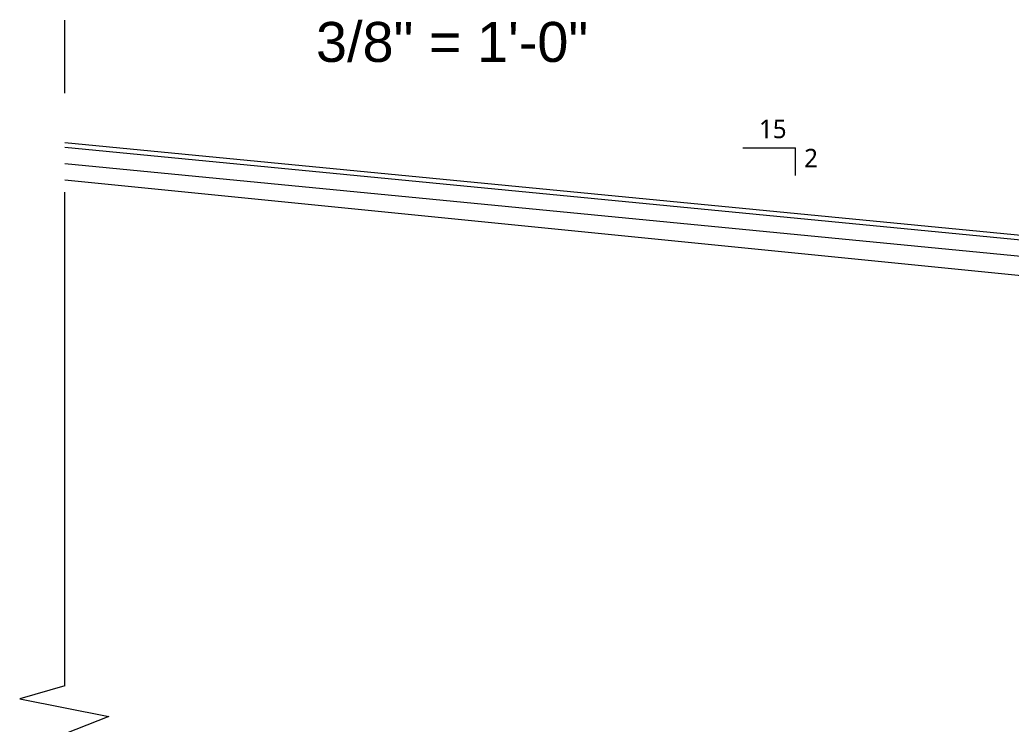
# Model space of a CAD drawing. Header units: feet. Extents: x -21713 to -20583, y -11834 to -10950.
# Drawn here: x -21095.1 to -21090.08, y -10969.87 to -10966.3 of the extents above; entities that cross this region are included whole.
import ezdxf

# ---------------------------------------------------------------- set-up
doc = ezdxf.new("R2010")
doc.units = ezdxf.units.FT
doc.header["$MEASUREMENT"] = 0
doc.linetypes.add('CENTERX2', pattern=[4, 2.5, -0.5, 0.5, -0.5])
doc.layers.get('0').update_dxf_attribs({"color": 4, "linetype": 'CENTERX2', "lineweight": 5})
for name, color, linetype, lineweight in [('anno', 7, 'Continuous', 9), ('dim', 3, 'Continuous', 5), ('pipe', 4, 'Continuous', 5), ('wall', 7, 'Continuous', 9), ('wall-outside', 7, 'Continuous', 13)]:
    doc.layers.add(name, color=color, linetype=linetype, lineweight=lineweight)
doc.styles.add('building', font='Roboto_Light.ttf')
doc.styles.add('PDF Arial', font='arial.ttf')
doc.styles.add('ROMANS', font='ROMANS', dxfattribs={"height": 0.2})

# ---------------------------------------------------------------- blocks, each defined once
blk = doc.blocks.new('A$C8866910b')
blk.add_line((617.7977, 864.3466), (617.7977, 867.7171))
at = {"layer": 'anno'}
for p in [(621.2283, 867.071), (621.4943, 866.9304)]:
    blk.add_line(p, (621.4943, 867.071), dxfattribs=at)
at = {"layer": 'dim'}
for p, q in [((617.7977, 864.3466), (617.5697, 864.2808)), ((617.5697, 864.2808), (618.02, 864.191)), ((618.02, 864.191), (617.7977, 864.1041))]:
    blk.add_line(p, q, dxfattribs=at)
at = {"layer": 'pipe'}
blk.add_line((617.7977, 866.9908), (622.9464, 866.4925), dxfattribs=at)
at = {"layer": 'wall', "color": 1}
blk.add_line((617.7977, 867.0732), (623.2118, 866.5492), dxfattribs=at)
at = {"layer": 'wall'}
blk.add_line((617.7977, 866.908), (623.0478, 866.383), dxfattribs=at)
at = {"layer": 'wall-outside'}
blk.add_line((617.7977, 867.0967), (623.2353, 866.5705), dxfattribs=at)
at = {"layer": 'anno', "insert": (619.068, 867.5024), "char_height": 0.202273, "attachment_point": 7, "style": 'PDF Arial'}
blk.add_mtext('3/8" = 1\'-0"', dxfattribs=at)
at = {"layer": 'anno', "linetype": 'Continuous', "style": 'ROMANS', "width": 0.8}
for tag, p in [('FINISHFLOOR', (624.6268, 866.4088)), ('FINISHFLOOR', (639.7234, 866.3862)), ('100\'-0"', (624.6268, 866.2647)), ('100\'-0"', (639.7234, 866.2421)), ('FINISHFLOOR', (624.5358, 861.9078)), ('FINISHFLOOR', (639.6602, 861.8772)), ('100\'-0"', (624.5358, 861.7637)), ('100\'-0"', (639.6602, 861.7331))]:
    blk.add_attdef(tag, p, '', height=0.0781, dxfattribs=at)
at = {"layer": 'dim', "attachment_point": 1, "style": 'building'}
for s, insert, char_height in [('15', (621.3096, 867.2129), 0.09375), ('2', (621.5383, 867.0652), 0.0938)]:
    blk.add_mtext_dynamic_manual_height_columns(s, width=0.199908, gutter_width=0.0156, heights=[0], dxfattribs=dict(at, insert=insert, char_height=char_height))

msp = doc.modelspace()

# ---------------------------------------------------------------- block references
msp.add_blockref('A$C8866910b', (-21712.6678, -11834.0142))

doc.saveas('drawing.dxf')
